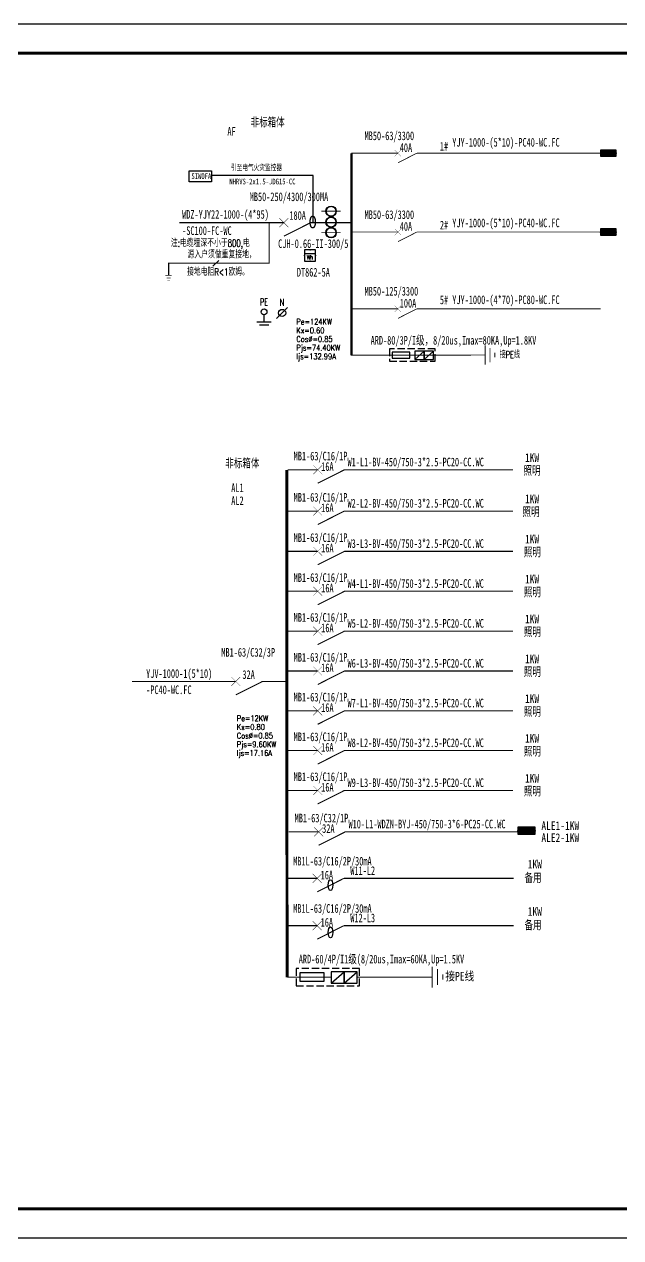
# Model space of a CAD drawing. Extents: x 12152 to 491505, y 111028 to 412681.
# Drawn here: x 33565 to 54195, y 262306 to 304306 of the extents above; entities that cross this region are included whole.
import ezdxf
from ezdxf.enums import TextEntityAlignment as Align

# ---------------------------------------------------------------- set-up
doc = ezdxf.new("R2010")
doc.units = 0
doc.header["$LTSCALE"] = 1000
doc.header["$MEASUREMENT"] = 0
for name, pattern in [('CENTER2', [1.14, 0.75, -0.13, 0.13, -0.13]), ('DASH', [0.35, 0.25, -0.1]), ('DASHEDX2', [38.1, 25.4, -12.7])]:
    doc.linetypes.add(name, pattern=pattern)
for name, color, linetype in [('BXT', 7, 'Continuous'), ('DOTLN', 2, 'Continuous'), ('ELEMENT', 3, 'Continuous'), ('EQUIP-动力', 3, 'Continuous'), ('EQUIP-照明', 3, 'Continuous'), ('EQUIP-箱柜', 3, 'Continuous'), ('GRD_WIRE', 4, 'Continuous'), ('M', 7, 'Continuous'), ('SHTLN', 4, 'Continuous'), ('SIG_TEXT', 7, 'Continuous'), ('TEL_TEXT', 7, 'Continuous'), ('TEL_TITLE', 7, 'Continuous'), ('WIRE-照明', 1, 'Continuous'), ('XTT', 3, 'Continuous'), ('电气', 7, 'Continuous'), ('系统层', 7, 'Continuous')]:
    doc.layers.add(name, color=color, linetype=linetype)
doc.styles.add('-宋体', font='', dxfattribs={"width": 0.75})
doc.styles.add('_COMPLEX', font='COMPLEX.shx', dxfattribs={"width": 0.6})
doc.styles.add('_TCH_LABEL', font='COMPLEX', dxfattribs={"bigfont": 'GBCBIG'})
doc.styles.add('_TEL_DIM', font='SIMPLEX', dxfattribs={"width": 0.8, "height": 3.5, "bigfont": 'HZTXT'})
doc.styles.add('IDQSTYLE', font='simplex.shx', dxfattribs={"width": 0.7, "bigfont": 'hztxt.shx'})
doc.styles.get("Standard").update_dxf_attribs({"font": 'gbenor.shx', "bigfont": 'gbcbig.shx'})
doc.styles.add('宋体', font='')
doc.styles.get('-宋体').set_extended_font_data('SimSun')
doc.styles.get('宋体').set_extended_font_data('SimSun')

# ---------------------------------------------------------------- blocks, each defined once
blk = doc.blocks.new('1107AA')
at = {"color": 3, "linetype": 'Continuous'}
for points, const_width in [([(0, -7.5), (-3.79, 0)], 0.3), ([(-1.25, 1.25), (1.25, -1.25)], 0.1), ([(1.25, 1.25), (-1.25, -1.25)], 0.1)]:
    blk.add_lwpolyline(points, dxfattribs=dict(at, const_width=const_width))
blk = doc.blocks.new('$equip$00001333')
for p, q in [((-0.5, 0.5), (-0.5, -0.5)), ((0.5, 0.5), (-0.5, 0.5)), ((-0.5, 0.2), (0.5, 0.2)), ((0.5, -0.5), (0.5, 0.5)), ((-0.5, -0.5), (0.5, -0.5))]:
    blk.add_line(p, q)
for p in [(-0.5, 0), (0, 0.5), (0.5, 0), (0, -0.5)]:
    blk.add_point(p)
at = {"style": '_COMPLEX', "width": 0.6}
blk.add_text('Wh', height=0.4, dxfattribs=at).set_placement((0, -0.35), align=Align.CENTER)
at = {"flags": 9}
blk.add_attdef('A', (0, 0), '', height=0.00002, dxfattribs=at)
blk = doc.blocks.new('$TelecSys$00000008')
blk.add_line((0.4, 0.4), (-0.4, -0.4))
blk = doc.blocks.new('*X50')
at = {"color": 0}
for p, q in [((-250, 33), (-83, 200)), ((-250, 68), (-118, 200)), ((-250, 104), (-154, 200)), ((-250, 139), (-189, 200)), ((-250, 174), (-224, 200)), ((-247, 0), (-47, 200)), ((-212, 0), (-12, 200)), ((-177, 0), (23, 200)), ((-141, 0), (59, 200)), ((-106, 0), (94, 200)), ((-71, 0), (129, 200)), ((-35, 0), (165, 200)), ((0, 0), (200, 200)), ((35, 0), (235, 200)), ((71, 0), (250, 179)), ((106, 0), (250, 144)), ((141, 0), (250, 109)), ((177, 0), (250, 73)), ((212, 0), (250, 38)), ((247, 0), (250, 3))]:
    blk.add_line(p, q, dxfattribs=at)
blk = doc.blocks.new('$equip$00001421')
for p, q in [((0.75, 0.6), (-0.75, 0.6)), ((-0.75, 0.6), (-0.75, 0)), ((-0.75, 0), (0.75, 0)), ((0.75, 0), (0.75, 0.6))]:
    blk.add_line(p, q)
at = {"const_width": 0.6}
blk.add_lwpolyline([(-0.75, 0.3), (0.75, 0.3)], dxfattribs=at)
for p in [(-0.75, 0.3), (0, 0.6), (0, 0), (0.75, 0.3)]:
    blk.add_point(p)
at = {"xscale": 0.00300000000061118, "yscale": 0.00300000000061118, "zscale": 0.00300000000061118}
blk.add_blockref('*X50', (0, 0), dxfattribs=at)
at = {"style": '_TCH_LABEL', "flags": 9}
blk.add_attdef('A', (0, 0), '', height=0.00002, dxfattribs=at)
blk = doc.blocks.new('$element$00000390')
at = {"const_width": 0.0233}
for points in [[(0, 0), (0, -0.375)], [(-0.25, -0.375), (0.25, -0.375)], [(-0.188, -0.5), (0.188, -0.5)], [(-0.062, -0.625), (0.062, -0.625)]]:
    blk.add_lwpolyline(points, dxfattribs=at)
at = {"flags": 9}
blk.add_attdef('S', (0, 0), '', height=0.00000667, dxfattribs=at)
blk = doc.blocks.new('$equip$00001150')
at = {"const_width": 0.1}
blk.add_lwpolyline([(-0.45, 0, 1), (0.45, 0, 1)], format="xyb", close=True, dxfattribs=at)
blk.add_circle((0, 0), 0.5)
at = {"flags": 9}
blk.add_attdef('A', (0, 0), '', height=0.00002, dxfattribs=at)

msp = doc.modelspace()

# ---------------------------------------------------------------- linework, layer by layer
at = {"color": 3, "linetype": 'Continuous', "const_width": 26.2}
for points in [[(44875.1, 299843.8), (46490.2, 299843.8)], [(47144.5, 299843.8), (53504.1, 299843.8)], [(44875.1, 297114.5), (46490.2, 297114.5)], [(47144.5, 297114.5), (53504.1, 297114.5)], [(44875.1, 294456.9), (46490.2, 294456.9)], [(47144.5, 294456.9), (53504.1, 294456.9)]]:
    msp.add_lwpolyline(points, dxfattribs=at)
msp.add_lwpolyline([(39269.1, 299229), (40043.6, 299229), (40043.6, 298852.7), (39269.1, 298852.7), (39269.1, 299229)], close=True)
msp.add_lwpolyline([(43560.6, 297445.3), (43560.6, 299076.3), (40043.6, 299076.3)])
at = {"layer": 'DOTLN', "linetype": 'DASH'}
for points in [[(46199.1, 292641.5), (47773.7, 292641.5), (47773.7, 293073.2), (46199.1, 293073.2)], [(42974, 271026), (45160.9, 271026), (45160.9, 271625.7), (42974, 271625.7)]]:
    msp.add_lwpolyline(points, close=True, dxfattribs=at)
at = {"layer": 'GRD_WIRE', "linetype": 'CENTER2', "const_width": 40}
msp.add_lwpolyline([(42033.5, 297438.1), (42033.5, 296034.3), (38558.2, 296034.3), (38558.2, 295625.6)], dxfattribs=at)
at = {"layer": 'TEL_TITLE'}
msp.add_lwpolyline([(12152.4, 262305.8), (86452.4, 262305.8), (86452.4, 304305.8), (12152.4, 304305.8)], close=True, dxfattribs=at)
at = {"layer": 'TEL_TITLE', "const_width": 100}
msp.add_lwpolyline([(14652.4, 263305.8), (85452.4, 263305.8), (85452.4, 303305.8), (14652.4, 303305.8)], close=True, dxfattribs=at)
at = {"layer": 'WIRE-照明'}
for p, q in [((42294.6, 294126.6), (42665.8, 294497.9)), ((41607.1, 294000.8), (42107.1, 294000.8)), ((41857.1, 294000.8), (41857.1, 294250.8)), ((42023.1, 293889.5), (41704.4, 293889.5))]:
    msp.add_line(p, q, dxfattribs=at)
for points, const_width in [([(38448.8, 295606.2), (38667.6, 295606.2)], 24), ([(38485.8, 295526.6), (38631.3, 295526.6)], 24), ([(38509.8, 295447), (38602.3, 295447)], 14.4)]:
    msp.add_lwpolyline(points, dxfattribs=dict(at, const_width=const_width))
for centre, radius in [((41857.1, 294350.8), 100), ((42482.1, 294314.1), 125)]:
    msp.add_circle(centre, radius, dxfattribs=at)
at = {"layer": 'XTT', "color": 3, "linetype": 'ByBlock'}
for points, const_width in [([(44885.2, 299843.8), (44885.2, 292850.7)], 87.2), ([(44862.7, 292857.3), (49012.6, 292857.3)], 32.6), ([(42642.6, 288874.3), (42654.5, 271323.8)], 102.6), ([(42671, 288885.9), (43714.7, 288885.9)], 37), ([(44638.5, 288885.8), (50464.2, 288885.8)], 37), ([(42671, 287457.5), (43714.7, 287457.5)], 37), ([(44638.5, 287457.5), (50464.2, 287457.5)], 37), ([(42671, 286064.2), (43714.7, 286064.2)], 37), ([(44638.5, 286064.2), (50464.2, 286064.2)], 37), ([(42671, 284680.2), (43714.7, 284680.2)], 37), ([(44638.5, 284680.2), (50464.2, 284680.2)], 37), ([(42671, 283301.2), (43714.7, 283301.2)], 37), ([(44638.5, 283301.2), (50464.2, 283301.2)], 37), ([(42671, 281920.7), (43714.7, 281920.7)], 37), ([(44638.5, 281920.7), (50464.2, 281920.7)], 37), ([(37290.5, 281559.4), (40878.8, 281559.4)], 37), ([(41802.5, 281559.4), (42642.6, 281559.4)], 37), ([(42671, 280542.7), (43714.7, 280542.7)], 37), ([(44638.5, 280542.7), (50464.2, 280542.7)], 37), ([(42671, 279168.2), (43714.7, 279168.2)], 37), ([(44638.5, 279168.2), (50464.2, 279168.2)], 37), ([(42671, 277786.7), (43714.7, 277786.7)], 37), ([(44638.5, 277786.7), (50464.2, 277786.7)], 37), ([(42704.3, 276356.2), (43748, 276356.2)], 37), ([(44671.8, 276356.2), (50641.7, 276356.2)], 37), ([(42634.9, 274744.2), (43696.4, 274744.2)], 37), ([(44620.2, 274744.2), (50496.1, 274744.2)], 37), ([(42634.9, 273107.4), (43696.4, 273107.4)], 37), ([(44620.2, 273107.4), (50496.1, 273107.4)], 37)]:
    msp.add_lwpolyline(points, dxfattribs=dict(at, const_width=const_width))
at = {"layer": 'XTT', "color": 3, "linetype": 'Continuous'}
for points, const_width in [([(43844.6, 297832.6), (44510.7, 297832.6)], 33.3), ([(38932.1, 297438.1), (42543.6, 297438.1)], 37), ([(43467.4, 297438.1), (44885.2, 297438.1)], 37), ([(43844.6, 297092.6), (44510.7, 297092.6)], 33.3), ([(42661.9, 271325.8), (44182.4, 271325.8)], 36.2), ([(42781.1, 271325.8), (43538.7, 271325.8)], 36.2), ([(45080.1, 271325.8), (47125.3, 271325.8)], 36.2)]:
    msp.add_lwpolyline(points, dxfattribs=dict(at, const_width=const_width))
at = {"layer": 'XTT', "color": 3, "linetype": 'ByBlock'}
for centre in [(44158.3, 274510.8), (44158.3, 272873.9)]:
    msp.add_ellipse(centre, major_axis=(0, 187.9), ratio=0.4194265, dxfattribs=at)
at = {"layer": '电气', "color": 1, "linetype": 'CENTER2', "ltscale": 10}
msp.add_ellipse((43542.5, 297461.4), major_axis=(0, 206.3), ratio=0.4297033, dxfattribs=at)
at = {"layer": '系统层', "color": 1, "linetype": 'Continuous'}
for p, q in [((47069.2, 292707.2), (47392.4, 292987.8)), ((47392.4, 292707.2), (47715.5, 292987.8)), ((44182.4, 271117.3), (44631.3, 271507.1)), ((44631.3, 271117.3), (45080.1, 271507.1))]:
    msp.add_line(p, q, dxfattribs=at)
for points in [[(46290.2, 292754.1), (46897.2, 292754.1), (46897.2, 292960.6), (46290.2, 292960.6)], [(47069.2, 292707.2), (47715.5, 292707.2), (47715.5, 292987.8), (47069.2, 292987.8)], [(47392.4, 292987.8), (47392.4, 292987.8), (47392.4, 292707.2), (47392.4, 292707.2)], [(43100.4, 271182.5), (43943.5, 271182.5), (43943.5, 271469.2), (43100.4, 271469.2)], [(44182.4, 271117.3), (45080.1, 271117.3), (45080.1, 271507.1), (44182.4, 271507.1)], [(44631.3, 271507.1), (44631.3, 271507.1), (44631.3, 271117.3), (44631.3, 271117.3)]]:
    msp.add_lwpolyline(points, close=True, dxfattribs=at)
for points in [[(47069.2, 292847.9), (47069.2, 292707.2), (47392.4, 292707.2), (47392.4, 292987.8), (47069.2, 292987.8)], [(44182.4, 271312.8), (44182.4, 271117.3), (44631.3, 271117.3), (44631.3, 271507.1), (44182.4, 271507.1)]]:
    msp.add_lwpolyline(points, dxfattribs=at)

# ---------------------------------------------------------------- block references
at = {"layer": 'BXT', "linetype": 'Continuous', "rotation": 90}
for p, xscale, yscale, zscale in [((42543.6, 297438.1), 123.1718400008976, 123.1718400008976, 123.1718400008976), ((46490.2, 294456.9), 87.24672000017017, 87.24672000017017, 87.24672000017017), ((40878.8, 281559.4), 123.1718400008976, 123.1718400008976, 123.1718400008976)]:
    msp.add_blockref('1107AA', p, dxfattribs=dict(at, xscale=xscale, yscale=yscale, zscale=zscale))
at = {"layer": 'ELEMENT', "rotation": 90}
for p, xscale, yscale, zscale in [((49012.6, 292857.3), 1323.134999999776, 1323.134999999776, 1323.134999999776), ((47125.3, 271325.8), 1470.149999999907, 1470.149999999907, 1470.149999999907)]:
    msp.add_blockref('$element$00000390', p, dxfattribs=dict(at, xscale=xscale, yscale=yscale, zscale=zscale))
at = {"layer": 'EQUIP-动力', "xscale": 384.75, "yscale": 384.75, "zscale": 384.75}
msp.add_blockref('$equip$00001333', (43448.3, 296300.5), dxfattribs=at)
at = {"layer": 'EQUIP-照明', "xscale": 360, "yscale": 360, "zscale": 360}
for p in [(44177.7, 297832.6), (44177.7, 297458.8), (44177.7, 297092.6)]:
    msp.add_blockref('$equip$00001150', p, dxfattribs=at)
at = {"layer": 'EQUIP-箱柜'}
ref = msp.add_blockref('$equip$00001421', (53769.6, 299952.7), dxfattribs=dict(at, xscale=360, yscale=360, zscale=360, rotation=180))
ref.add_attrib('A', '照明配电箱', (53769.6, 299952.7), dxfattribs={"layer": '0', "height": 0.0072, "style": '_TCH_LABEL', "flags": 8})
ref = msp.add_blockref('$equip$00001421', (53769.6, 297223.3), dxfattribs=dict(at, xscale=360, yscale=360, zscale=360, rotation=180))
ref.add_attrib('A', '照明配电箱', (53769.6, 297223.3), dxfattribs={"layer": '0', "height": 0.0072, "style": '_TCH_LABEL', "flags": 8})
ref = msp.add_blockref('$equip$00001421', (50937.1, 276274.4), dxfattribs=dict(at, xscale=400, yscale=400, zscale=400))
ref.add_attrib('A', '照明配电箱', (50937.1, 276274.4), dxfattribs={"layer": '0', "height": 0.008, "style": '_TCH_LABEL', "flags": 8})
at = {"layer": 'M', "color": 0, "linetype": 'DASHEDX2', "xscale": 87.24672000017017, "yscale": 87.24672000017017, "zscale": 87.24672000017017, "rotation": 90}
for p in [(46490.2, 299843.8), (46490.2, 297114.5)]:
    msp.add_blockref('1107AA', p, dxfattribs=at)
at = {"layer": 'SHTLN', "xscale": 250, "yscale": 250, "zscale": 250, "rotation": 180}
msp.add_blockref('$TelecSys$00000008', (40189.5, 296034.3), dxfattribs=at)
at = {"layer": 'TEL_TEXT', "color": 7, "xscale": 123.1718400008976, "yscale": 123.1718400008976, "zscale": 123.1718400008976, "rotation": 90}
msp.add_blockref('1107AA', (43748, 276356.2), dxfattribs=at)
at = {"layer": 'XTT', "color": 3, "linetype": 'ByBlock', "xscale": 123.1718400008976, "yscale": 123.1718400008976, "zscale": 123.1718400008976, "rotation": 90}
for p in [(43714.7, 288885.9), (43714.7, 287457.5), (43714.7, 286064.2), (43714.7, 284680.2), (43714.7, 283301.2), (43714.7, 281920.7), (43714.7, 280542.7), (43714.7, 279168.2), (43714.7, 277786.7), (43696.4, 274744.2), (43696.4, 273107.4)]:
    msp.add_blockref('1107AA', p, dxfattribs=at)

# ---------------------------------------------------------------- texts
at = {"layer": 'M', "color": 0, "linetype": 'DASHEDX2', "style": '-宋体', "width": 0.7}
for s, height, p in [('AF', 300, (40590, 300448.1)), ('非标箱体', 300, (41396, 300768)), ('MB50-63/3300', 300, (45335.1, 300296.1)), ('YJY-1000-(5*10)-PC40-WC.FC', 300, (48368.2, 300070.9)), ('40A', 300, (46552, 299887.6)), ('1#', 300, (47940.1, 299933.7)), ('引至电气火灾监控器', 200, (40714.1, 299254.7)), ('SIWOFA', 200, (39346.7, 298949.4)), ('NHRVS-2x1.5-JDG15-CC', 200, (40658.6, 298764)), ('MB50-250/4300/300MA', 300, (41363.1, 298185.5)), ('WDZ-YJY22-1000-(4*95)', 300, (39025.4, 297575.6)), ('180A', 300, (42734, 297538.6)), ('MB50-63/3300', 300, (45335.1, 297566.8)), ('40A', 300, (46552, 297158.2)), ('2#', 300, (47940.1, 297204.3)), ('YJY-1000-(5*10)-PC40-WC.FC', 300, (48368.2, 297282)), ('-SC100-FC-WC', 300, (39025.4, 297012.7)), ('CJH-0.66-II-300/5', 300, (42347.6, 296562.9)), ('DT862-5A', 300, (42992.5, 295573.1)), ('MB50-125/3300', 300, (45335.1, 294915.7)), ('5#', 300, (47940.1, 294617.4)), ('YJY-1000-(4*70)-PC80-WC.FC', 300, (48368.2, 294621.3)), ('100A', 300, (46552, 294500.7)), ('MB1-63/C16/1P', 300, (42884, 289210.9)), ('非标箱体', 300, (40519.2, 288965.1)), ('16A', 300, (43834.9, 288849.4)), ('W1-L1-BV-450/750-3*2.5-PC20-CC.WC', 300, (44746.5, 289004.7)), ('照明', 300, (50831.6, 288710.7)), ('AL1', 300, (40723.5, 288111.6)), ('AL2', 300, (40723.5, 287667.6)), ('MB1-63/C16/1P', 300, (42884, 287782.6)), ('16A', 300, (43834.9, 287421.1)), ('W2-L2-BV-450/750-3*2.5-PC20-CC.WC', 300, (44746.5, 287576.4)), ('照明', 300, (50797.3, 287282.4)), ('MB1-63/C16/1P', 300, (42884, 286389.3)), ('W3-L3-BV-450/750-3*2.5-PC20-CC.WC', 300, (44746.5, 286183.1)), ('16A', 300, (43834.9, 286027.7)), ('照明', 300, (50843.1, 285889.1)), ('MB1-63/C16/1P', 300, (42884, 285005.3)), ('16A', 300, (43834.9, 284643.7)), ('W4-L1-BV-450/750-3*2.5-PC20-CC.WC', 300, (44746.5, 284799.1)), ('照明', 300, (50843.1, 284505.1)), ('MB1-63/C16/1P', 300, (42884, 283626.3)), ('16A', 300, (43834.9, 283264.7)), ('W5-L2-BV-450/750-3*2.5-PC20-CC.WC', 300, (44746.5, 283420.1)), ('照明', 300, (50843.1, 283126.1)), ('MB1-63/C32/3P', 300, (40381.7, 282417.4)), ('MB1-63/C16/1P', 300, (42884, 282245.8)), ('W6-L3-BV-450/750-3*2.5-PC20-CC.WC', 300, (44746.5, 282039.6)), ('YJV-1000-1(5*10)', 300, (37780.4, 281684.6)), ('32A', 300, (41109, 281647.6)), ('16A', 300, (43834.9, 281884.2)), ('照明', 300, (50843.1, 281745.6)), ('-PC40-WC.FC', 300, (37780.4, 281121.7)), ('MB1-63/C16/1P', 300, (42884, 280867.8)), ('W7-L1-BV-450/750-3*2.5-PC20-CC.WC', 300, (44746.5, 280661.6)), ('16A', 300, (43834.9, 280506.2)), ('照明', 300, (50843.1, 280367.6)), ('MB1-63/C16/1P', 300, (42884, 279493.3)), ('16A', 300, (43834.9, 279131.7)), ('W8-L2-BV-450/750-3*2.5-PC20-CC.WC', 300, (44746.5, 279287.1)), ('照明', 300, (50843.1, 278993.1)), ('MB1-63/C16/1P', 300, (42884, 278111.8)), ('16A', 300, (43834.9, 277750.2)), ('W9-L3-BV-450/750-3*2.5-PC20-CC.WC', 300, (44746.5, 277905.6)), ('照明', 300, (50843.1, 277611.6)), ('MB1-63/C32/1P', 300, (42917.3, 276681.3)), ('W10-L1-WDZN-BYJ-450/750-3*6-PC25-CC.WC', 300, (44779.8, 276475.1)), ('32A', 300, (43868.1, 276319.8)), ('MB1L-63/C16/2P/30mA', 300, (42865.7, 275189.7)), ('W11-L2', 300, (44841.1, 274863.1)), ('16A', 300, (43816.6, 274707.8)), ('备用', 300, (50866.2, 274618.5)), ('MB1L-63/C16/2P/30mA', 300, (42865.7, 273552.8)), ('W12-L3', 300, (44841.1, 273226.3)), ('16A', 300, (43816.6, 273071)), ('备用', 300, (50866.2, 272981.7))]:
    msp.add_text(s, height=height, dxfattribs=at).set_placement(p)
at = {"layer": 'M', "color": 1, "linetype": 'DASHEDX2', "style": '-宋体', "width": 0.7}
msp.add_text('ARD-80/3P/I级，8/20us,Imax=80KA,Up=1.8KV', height=300, dxfattribs=at).set_placement((48410.8, 293351.7), align=Align.MIDDLE)
msp.add_text('ARD-60/4P/I1级(8/20us,Imax=60KA,Up=1.5KV', height=300, dxfattribs=at).set_placement((43058.5, 271800.7))
at = {"layer": 'SIG_TEXT', "style": '_TEL_DIM', "width": 0.8}
for s, p in [('Pe=124KW', (42977.3, 293909.3)), ('Kx=0.60', (42977.3, 293609.3)), ('Cos%%C=0.85', (42977.3, 293309.3)), ('Pjs=74.40KW', (42977.3, 293009.3)), ('Ijs=132.99A', (42977.3, 292709.3)), ('Pe=12KW', (40915.9, 280181.5)), ('Cos%%C=0.85', (40915.9, 279581.5)), ('Kx=0.80', (40915.9, 279881.5)), ('Pjs=9.60KW', (40915.9, 279281.5)), ('Ijs=17.16A', (40915.9, 278981.5))]:
    msp.add_text(s, height=200, dxfattribs=at).set_placement(p)
at = {"layer": 'TEL_TEXT', "color": 7, "style": 'IDQSTYLE', "width": 0.7}
for s, p in [('注:电缆埋深不小于800,电', (38636, 296606.4)), ('源入户须做重复接地，', (39210.1, 296207.8)), ('接地电阻R<1欧姆。', (39193.4, 295608))]:
    msp.add_text(s, height=250, dxfattribs=at).set_placement(p)
at = {"layer": 'TEL_TEXT', "color": 7, "style": '宋体', "width": 0.8}
for s, p in [('1KW', (50882, 289156.8)), ('1KW', (50882, 287728.5)), ('1KW', (50882, 286335.2)), ('1KW', (50882, 284951.2)), ('1KW', (50882, 283572.2)), ('1KW', (50882, 282191.7)), ('1KW', (50882, 280813.7)), ('1KW', (50882, 279439.2)), ('1KW', (50882, 278057.7)), ('ALE1-1KW', (51451.5, 276417.9)), ('ALE2-1KW', (51451.5, 276003.1)), ('1KW', (50979.4, 275085.6)), ('1KW', (50979.4, 273448.7)), ('接PE线', (48130.8, 271207.7))]:
    msp.add_text(s, height=300, rotation=0, dxfattribs=at).set_placement(p)
at = {"layer": 'XTT', "color": 3, "linetype": 'ByBlock', "style": 'IDQSTYLE', "width": 0.65}
for s, p in [('PE', (41857.1, 294575.8)), ('N', (42482.1, 294564.1))]:
    msp.add_text(s, height=238.8, dxfattribs=at).set_placement(p, align=Align.CENTER)
msp.add_text('接PE线', height=238.8, dxfattribs=at).set_placement((50011.3, 292751))

doc.saveas('drawing.dxf')
